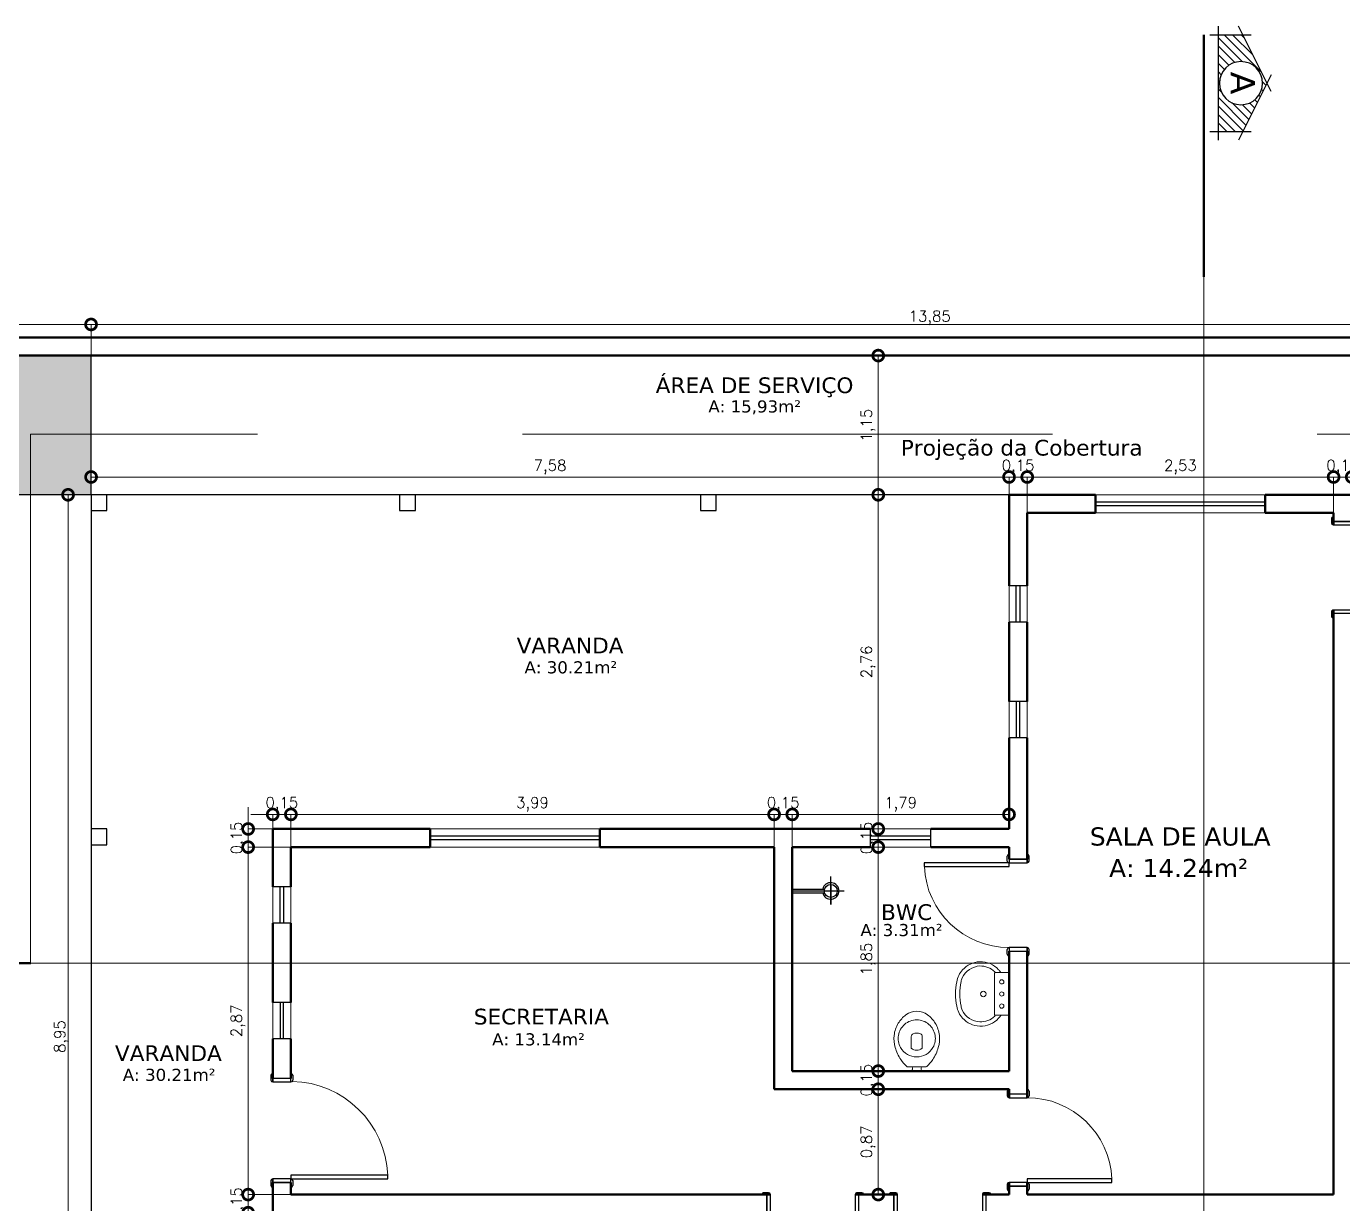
# Model space of a CAD drawing. Header units: millimetres. Extents: x 43 to 162, y -12 to 70.
# Drawn here: x 83.22 to 94.09, y 44.72 to 54.45 of the extents above; entities that cross this region are included whole.
import ezdxf

# ---------------------------------------------------------------- set-up
doc = ezdxf.new("R2010")
doc.units = ezdxf.units.MM
doc.header["$LTSCALE"] = 35
doc.header["$MEASUREMENT"] = 0
doc.header["$PDMODE"] = 35
doc.linetypes.add('C5', pattern=[60, 50, -5, 0, -5])
doc.linetypes.add('HIDDEN2', pattern=[0.1875, 0.125, -0.0625])
for name, color, linetype, lineweight in [('ALVENARIA', 7, 'Continuous', 50), ('cotas', 1, 'Continuous', 9), ('ESQ. FINA', 11, 'Continuous', 15), ('ESQ. GROSSA', 152, 'Continuous', 30), ('LAYOUT', 8, 'Continuous', 15), ('LINHA DE CORTE 01', 3, 'Continuous', 50), ('LINHA DE CORTE 02', 3, 'C5', 13), ('PROJEÇÃO', 165, 'HIDDEN2', 18)]:
    doc.layers.add(name, color=color, linetype=linetype, lineweight=lineweight)
for name, color, linetype in [('DESNÍVEL', 251, 'Continuous'), ('detalhes', 41, 'Continuous'), ('HACHURA 01', 8, 'Continuous'), ('IND. CORTE', 2, 'Continuous'), ('TEXTO', 172, 'Continuous')]:
    doc.layers.add(name, color=color, linetype=linetype)
doc.styles.add('COTAS', font='romans.shx')
doc.styles.add('TEXTO ARQ', font='verdana.ttf')
doc.dimstyles.new('1 50', dxfattribs={"dimtxt": 0.09, "dimasz": 0.18, "dimexe": 0.0005, "dimexo": 0.001, "dimgap": 0.0006, "dimtad": 1, "dimzin": 0, "dimtxsty": 'COTAS', "dimblk": 'DOTSMALL', "dimcen": 0.003, "dimdle": 0.0003, "dimclrd": 256, "dimclre": 256, "dimclrt": 256, "dimazin": 0, "dimtfac": 1, "dimtix": 1, "dimtmove": 0, "dimatfit": 3, "dimldrblk": 'DOTSMALL', "dimfxl": 1, "dimtolj": 1, "dimtzin": 0, "dimlwd": -1, "dimlwe": -1, "dimarcsym": 0})

# ---------------------------------------------------------------- blocks, each defined once
blk = doc.blocks.new('_DotSmall')
at = {"color": 0, "const_width": 0.5}
blk.add_lwpolyline([(-0.0625, 0, 1), (0.0625, 0, 1)], format="xyb", close=True, dxfattribs=at)
blk = doc.blocks.new('*D92')
at = {"layer": 'cotas'}
for p, q in [((85.255, 47.936), (85.075, 47.936)), ((85.255, 47.817), (85.255, 47.937)), ((85.405, 47.936), (85.255, 47.936)), ((85.405, 47.936), (85.585, 47.936))]:
    blk.add_line(p, q, dxfattribs=at)
at = {"layer": 'Defpoints', "color": 0}
for p in [(85.255, 47.936), (85.255, 47.816), (85.405, 47.666)]:
    blk.add_point(p, dxfattribs=at)
at = {"layer": 'cotas', "xscale": 0.18, "yscale": 0.18, "zscale": 0.18}
blk.add_blockref('_DotSmall', (85.255, 47.936), dxfattribs=at)
at = {"layer": 'cotas', "xscale": 0.18, "yscale": 0.18, "zscale": 0.18, "rotation": 180}
blk.add_blockref('_DotSmall', (85.405, 47.936), dxfattribs=at)
at = {"layer": 'cotas', "insert": (85.33, 48.02), "char_height": 0.09, "attachment_point": 5, "style": 'COTAS'}
blk.add_mtext('\\A1;0,15', dxfattribs=at)
blk = doc.blocks.new('*D91')
at = {"layer": 'cotas'}
for p, q in [((85.405, 47.667), (85.405, 47.937)), ((89.395, 47.936), (85.405, 47.936))]:
    blk.add_line(p, q, dxfattribs=at)
at = {"layer": 'Defpoints', "color": 0}
for p in [(85.405, 47.936), (85.405, 47.666), (89.395, 47.666)]:
    blk.add_point(p, dxfattribs=at)
at = {"layer": 'cotas', "xscale": 0.18, "yscale": 0.18, "zscale": 0.18, "rotation": 180}
blk.add_blockref('_DotSmall', (85.405, 47.936), dxfattribs=at)
at = {"layer": 'cotas', "xscale": 0.18, "yscale": 0.18, "zscale": 0.18}
blk.add_blockref('_DotSmall', (89.395, 47.936), dxfattribs=at)
at = {"layer": 'cotas', "insert": (87.4, 48.02), "char_height": 0.09, "attachment_point": 5, "style": 'COTAS'}
blk.add_mtext('\\A1;3,99', dxfattribs=at)
blk = doc.blocks.new('*D90')
at = {"layer": 'cotas'}
for p, q in [((89.395, 47.936), (89.215, 47.936)), ((89.395, 47.667), (89.395, 47.937)), ((89.545, 47.936), (89.395, 47.936)), ((89.545, 47.936), (89.725, 47.936))]:
    blk.add_line(p, q, dxfattribs=at)
at = {"layer": 'Defpoints', "color": 0}
for p in [(89.395, 47.936), (89.395, 47.666), (89.545, 47.666)]:
    blk.add_point(p, dxfattribs=at)
at = {"layer": 'cotas', "xscale": 0.18, "yscale": 0.18, "zscale": 0.18}
blk.add_blockref('_DotSmall', (89.395, 47.936), dxfattribs=at)
at = {"layer": 'cotas', "xscale": 0.18, "yscale": 0.18, "zscale": 0.18, "rotation": 180}
blk.add_blockref('_DotSmall', (89.545, 47.936), dxfattribs=at)
at = {"layer": 'cotas', "insert": (89.47, 48.02), "char_height": 0.09, "attachment_point": 5, "style": 'COTAS'}
blk.add_mtext('\\A1;0,15', dxfattribs=at)
blk = doc.blocks.new('*D89')
at = {"layer": 'cotas'}
for p, q in [((89.545, 47.667), (89.545, 47.937)), ((91.335, 47.936), (89.545, 47.936)), ((91.335, 47.817), (91.335, 47.937))]:
    blk.add_line(p, q, dxfattribs=at)
at = {"layer": 'Defpoints', "color": 0}
for p in [(89.545, 47.936), (91.335, 47.816), (89.545, 47.666)]:
    blk.add_point(p, dxfattribs=at)
at = {"layer": 'cotas', "xscale": 0.18, "yscale": 0.18, "zscale": 0.18, "rotation": 180}
blk.add_blockref('_DotSmall', (89.545, 47.936), dxfattribs=at)
at = {"layer": 'cotas', "xscale": 0.18, "yscale": 0.18, "zscale": 0.18}
blk.add_blockref('_DotSmall', (91.335, 47.936), dxfattribs=at)
at = {"layer": 'cotas', "insert": (90.44, 48.02), "char_height": 0.09, "attachment_point": 5, "style": 'COTAS'}
blk.add_mtext('\\A1;1,79', dxfattribs=at)
blk = doc.blocks.new('*D88')
at = {"layer": 'cotas'}
for p in [(83.755, 50.577), (91.335, 50.723)]:
    blk.add_line(p, (83.755, 50.723), dxfattribs=at)
at = {"layer": 'Defpoints', "color": 0}
for p in [(83.755, 50.723), (83.755, 50.576), (91.335, 50.426)]:
    blk.add_point(p, dxfattribs=at)
at = {"layer": 'cotas', "xscale": 0.18, "yscale": 0.18, "zscale": 0.18, "rotation": 180}
blk.add_blockref('_DotSmall', (83.755, 50.723), dxfattribs=at)
at = {"layer": 'cotas', "xscale": 0.18, "yscale": 0.18, "zscale": 0.18}
blk.add_blockref('_DotSmall', (91.335, 50.723), dxfattribs=at)
at = {"layer": 'cotas', "insert": (87.545, 50.806), "char_height": 0.09, "attachment_point": 5, "style": 'COTAS'}
blk.add_mtext('\\A1;7,58', dxfattribs=at)
blk = doc.blocks.new('*D87')
at = {"layer": 'cotas'}
for p, q in [((91.335, 50.723), (91.155, 50.723)), ((91.335, 50.427), (91.335, 50.723)), ((91.485, 50.723), (91.335, 50.723)), ((91.485, 50.723), (91.665, 50.723))]:
    blk.add_line(p, q, dxfattribs=at)
at = {"layer": 'Defpoints', "color": 0}
for p in [(91.335, 50.723), (91.335, 50.426), (91.485, 50.426)]:
    blk.add_point(p, dxfattribs=at)
at = {"layer": 'cotas', "xscale": 0.18, "yscale": 0.18, "zscale": 0.18}
blk.add_blockref('_DotSmall', (91.335, 50.723), dxfattribs=at)
at = {"layer": 'cotas', "xscale": 0.18, "yscale": 0.18, "zscale": 0.18, "rotation": 180}
blk.add_blockref('_DotSmall', (91.485, 50.723), dxfattribs=at)
at = {"layer": 'cotas', "insert": (91.41, 50.806), "char_height": 0.09, "attachment_point": 5, "style": 'COTAS'}
blk.add_mtext('\\A1;0,15', dxfattribs=at)
blk = doc.blocks.new('*D86')
at = {"layer": 'cotas'}
for p in [(91.485, 50.427), (94.015, 50.723)]:
    blk.add_line(p, (91.485, 50.723), dxfattribs=at)
at = {"layer": 'Defpoints', "color": 0}
for p in [(91.485, 50.723), (91.485, 50.426), (94.015, 50.426)]:
    blk.add_point(p, dxfattribs=at)
at = {"layer": 'cotas', "xscale": 0.18, "yscale": 0.18, "zscale": 0.18, "rotation": 180}
blk.add_blockref('_DotSmall', (91.485, 50.723), dxfattribs=at)
at = {"layer": 'cotas', "xscale": 0.18, "yscale": 0.18, "zscale": 0.18}
blk.add_blockref('_DotSmall', (94.015, 50.723), dxfattribs=at)
at = {"layer": 'cotas', "insert": (92.75, 50.806), "char_height": 0.09, "attachment_point": 5, "style": 'COTAS'}
blk.add_mtext('\\A1;2,53', dxfattribs=at)
blk = doc.blocks.new('*D85')
at = {"layer": 'cotas'}
for p, q in [((94.015, 50.723), (93.835, 50.723)), ((94.015, 50.427), (94.015, 50.723)), ((94.165, 50.723), (94.015, 50.723)), ((94.165, 50.723), (94.345, 50.723))]:
    blk.add_line(p, q, dxfattribs=at)
at = {"layer": 'Defpoints', "color": 0}
for p in [(94.015, 50.723), (94.015, 50.426), (94.165, 50.426)]:
    blk.add_point(p, dxfattribs=at)
at = {"layer": 'cotas', "xscale": 0.18, "yscale": 0.18, "zscale": 0.18}
blk.add_blockref('_DotSmall', (94.015, 50.723), dxfattribs=at)
at = {"layer": 'cotas', "xscale": 0.18, "yscale": 0.18, "zscale": 0.18, "rotation": 180}
blk.add_blockref('_DotSmall', (94.165, 50.723), dxfattribs=at)
at = {"layer": 'cotas', "insert": (94.09, 50.806), "char_height": 0.09, "attachment_point": 5, "style": 'COTAS'}
blk.add_mtext('\\A1;0,15', dxfattribs=at)
blk = doc.blocks.new('*D66')
at = {"layer": 'cotas'}
for p, q in [((85.052, 44.796), (85.052, 44.976)), ((85.052, 44.796), (85.052, 44.646)), ((85.404, 44.646), (85.052, 44.646)), ((85.052, 44.646), (85.052, 44.466))]:
    blk.add_line(p, q, dxfattribs=at)
at = {"layer": 'Defpoints', "color": 0}
for p in [(85.405, 44.796), (85.052, 44.646), (85.405, 44.646)]:
    blk.add_point(p, dxfattribs=at)
at = {"layer": 'cotas', "xscale": 0.18, "yscale": 0.18, "zscale": 0.18}
for p, rotation in [((85.052, 44.796), 270), ((85.052, 44.646), 90)]:
    blk.add_blockref('_DotSmall', p, dxfattribs=dict(at, rotation=rotation))
at = {"layer": 'cotas', "insert": (84.969, 44.721), "char_height": 0.09, "attachment_point": 5, "rotation": 90, "style": 'COTAS'}
blk.add_mtext('\\A1;0,15', dxfattribs=at)
blk = doc.blocks.new('*D65')
at = {"layer": 'cotas'}
for p, q in [((85.052, 47.666), (85.052, 44.795)), ((85.404, 44.796), (85.052, 44.796))]:
    blk.add_line(p, q, dxfattribs=at)
at = {"layer": 'Defpoints', "color": 0}
for p in [(85.405, 47.666), (85.052, 44.796), (85.405, 44.796)]:
    blk.add_point(p, dxfattribs=at)
at = {"layer": 'cotas', "xscale": 0.18, "yscale": 0.18, "zscale": 0.18}
for p, rotation in [((85.052, 47.666), 90), ((85.052, 44.796), 270)]:
    blk.add_blockref('_DotSmall', p, dxfattribs=dict(at, rotation=rotation))
at = {"layer": 'cotas', "insert": (84.969, 46.231), "char_height": 0.09, "attachment_point": 5, "rotation": 90, "style": 'COTAS'}
blk.add_mtext('\\A1;2,87', dxfattribs=at)
blk = doc.blocks.new('*D64')
at = {"layer": 'cotas'}
for p, q in [((85.052, 47.816), (85.052, 47.996)), ((85.254, 47.816), (85.052, 47.816)), ((85.052, 47.816), (85.052, 47.666)), ((85.404, 47.666), (85.052, 47.666)), ((85.052, 47.666), (85.052, 47.486))]:
    blk.add_line(p, q, dxfattribs=at)
at = {"layer": 'Defpoints', "color": 0}
for p in [(85.255, 47.816), (85.052, 47.666), (85.405, 47.666)]:
    blk.add_point(p, dxfattribs=at)
at = {"layer": 'cotas', "xscale": 0.18, "yscale": 0.18, "zscale": 0.18}
for p, rotation in [((85.052, 47.816), 270), ((85.052, 47.666), 90)]:
    blk.add_blockref('_DotSmall', p, dxfattribs=dict(at, rotation=rotation))
at = {"layer": 'cotas', "insert": (84.969, 47.741), "char_height": 0.09, "attachment_point": 5, "rotation": 90, "style": 'COTAS'}
blk.add_mtext('\\A1;0,15', dxfattribs=at)
blk = doc.blocks.new('*D63')
at = {"layer": 'cotas'}
for p, q in [((90.265, 51.726), (90.254, 51.726)), ((90.255, 50.575), (90.255, 51.726)), ((90.265, 50.576), (90.254, 50.576))]:
    blk.add_line(p, q, dxfattribs=at)
at = {"layer": 'Defpoints', "color": 0}
for p in [(90.255, 51.726), (90.266, 51.726), (90.266, 50.576)]:
    blk.add_point(p, dxfattribs=at)
at = {"layer": 'cotas', "xscale": 0.18, "yscale": 0.18, "zscale": 0.18}
for p, rotation in [((90.255, 51.726), 90), ((90.255, 50.576), 270)]:
    blk.add_blockref('_DotSmall', p, dxfattribs=dict(at, rotation=rotation))
at = {"layer": 'cotas', "insert": (90.171, 51.151), "char_height": 0.09, "attachment_point": 5, "rotation": 90, "style": 'COTAS'}
blk.add_mtext('\\A1;1,15', dxfattribs=at)
blk = doc.blocks.new('*D62')
at = {"layer": 'cotas'}
for p, q in [((90.255, 45.666), (90.255, 44.795)), ((90.241, 44.796), (90.255, 44.796))]:
    blk.add_line(p, q, dxfattribs=at)
at = {"layer": 'Defpoints', "color": 0}
for p in [(90.19, 45.666), (90.24, 44.796), (90.255, 44.796)]:
    blk.add_point(p, dxfattribs=at)
at = {"layer": 'cotas', "xscale": 0.18, "yscale": 0.18, "zscale": 0.18}
for p, rotation in [((90.255, 45.666), 90), ((90.255, 44.796), 270)]:
    blk.add_blockref('_DotSmall', p, dxfattribs=dict(at, rotation=rotation))
at = {"layer": 'cotas', "insert": (90.171, 45.231), "char_height": 0.09, "attachment_point": 5, "rotation": 90, "style": 'COTAS'}
blk.add_mtext('\\A1;0,87', dxfattribs=at)
blk = doc.blocks.new('*D61')
at = {"layer": 'cotas'}
for p, q in [((90.255, 45.816), (90.255, 45.996)), ((90.255, 45.816), (90.255, 45.666)), ((90.191, 45.666), (90.255, 45.666)), ((90.255, 45.666), (90.255, 45.486))]:
    blk.add_line(p, q, dxfattribs=at)
at = {"layer": 'Defpoints', "color": 0}
for p in [(90.19, 45.816), (90.19, 45.666), (90.255, 45.666)]:
    blk.add_point(p, dxfattribs=at)
at = {"layer": 'cotas', "xscale": 0.18, "yscale": 0.18, "zscale": 0.18}
for p, rotation in [((90.255, 45.816), 270), ((90.255, 45.666), 90)]:
    blk.add_blockref('_DotSmall', p, dxfattribs=dict(at, rotation=rotation))
at = {"layer": 'cotas', "insert": (90.171, 45.741), "char_height": 0.09, "attachment_point": 5, "rotation": 90, "style": 'COTAS'}
blk.add_mtext('\\A1;0,15', dxfattribs=at)
blk = doc.blocks.new('*D60')
at = {"layer": 'cotas'}
for p, q in [((90.255, 47.666), (90.255, 45.815)), ((90.191, 45.816), (90.255, 45.816))]:
    blk.add_line(p, q, dxfattribs=at)
at = {"layer": 'Defpoints', "color": 0}
for p in [(90.19, 47.666), (90.19, 45.816), (90.255, 45.816)]:
    blk.add_point(p, dxfattribs=at)
at = {"layer": 'cotas', "xscale": 0.18, "yscale": 0.18, "zscale": 0.18}
for p, rotation in [((90.255, 47.666), 90), ((90.255, 45.816), 270)]:
    blk.add_blockref('_DotSmall', p, dxfattribs=dict(at, rotation=rotation))
at = {"layer": 'cotas', "insert": (90.171, 46.741), "char_height": 0.09, "attachment_point": 5, "rotation": 90, "style": 'COTAS'}
blk.add_mtext('\\A1;1,85', dxfattribs=at)
blk = doc.blocks.new('*D59')
at = {"layer": 'cotas'}
for p, q in [((90.255, 47.816), (90.255, 47.996)), ((90.255, 47.816), (90.255, 47.666)), ((90.191, 47.666), (90.255, 47.666)), ((90.255, 47.666), (90.255, 47.486))]:
    blk.add_line(p, q, dxfattribs=at)
at = {"layer": 'Defpoints', "color": 0}
for p in [(90.155, 47.816), (90.19, 47.666), (90.255, 47.666)]:
    blk.add_point(p, dxfattribs=at)
at = {"layer": 'cotas', "xscale": 0.18, "yscale": 0.18, "zscale": 0.18}
for p, rotation in [((90.255, 47.816), 270), ((90.255, 47.666), 90)]:
    blk.add_blockref('_DotSmall', p, dxfattribs=dict(at, rotation=rotation))
at = {"layer": 'cotas', "insert": (90.171, 47.741), "char_height": 0.09, "attachment_point": 5, "rotation": 90, "style": 'COTAS'}
blk.add_mtext('\\A1;0,15', dxfattribs=at)
blk = doc.blocks.new('*D58')
at = {"layer": 'cotas'}
for p, q in [((90.156, 50.576), (90.255, 50.576)), ((90.255, 50.576), (90.255, 47.815)), ((90.156, 47.816), (90.255, 47.816))]:
    blk.add_line(p, q, dxfattribs=at)
at = {"layer": 'Defpoints', "color": 0}
for p in [(90.155, 50.576), (90.155, 47.816), (90.255, 47.816)]:
    blk.add_point(p, dxfattribs=at)
at = {"layer": 'cotas', "xscale": 0.18, "yscale": 0.18, "zscale": 0.18}
for p, rotation in [((90.255, 50.576), 90), ((90.255, 47.816), 270)]:
    blk.add_blockref('_DotSmall', p, dxfattribs=dict(at, rotation=rotation))
at = {"layer": 'cotas', "insert": (90.171, 49.196), "char_height": 0.09, "attachment_point": 5, "rotation": 90, "style": 'COTAS'}
blk.add_mtext('\\A1;2,76', dxfattribs=at)
blk = doc.blocks.new('INDICAÇÃO DE CORTE')
at = {"layer": 'IND. CORTE', "lineweight": 13}
h = blk.add_hatch(dxfattribs=at)
h.set_pattern_fill('ANSI31', color=1, scale=0.4, style=0)
h.set_pattern_definition([(45, (-1.930136, -23.513026), (-0.03535534, 0.03535534), [])])
h.paths.add_polyline_path([(-0.12, 0), (-0.32, 0), (-0.52, -0.4), (-0.32, -0.8), (-0.12, -0.8)])
h.paths.add_polyline_path([(-0.484, -0.4, -1), (-0.128, -0.4, -1)], flags=16)
at = {"layer": 'IND. CORTE', "ltscale": 0.5}
for points in [[(-0.555, -0.47), (-0.285, 0.07)], [(-0.05, 0), (-0.39, 0)], [(-0.12, -0.87), (-0.12, 0.07)], [(-0.555, -0.33), (-0.285, -0.87)], [(-0.05, -0.8), (-0.39, -0.8)]]:
    blk.add_lwpolyline(points, dxfattribs=at)
at = {"layer": 'IND. CORTE'}
blk.add_circle((-0.306, -0.4), 0.178, dxfattribs=at)
at = {"layer": 'LINHA DE CORTE 01'}
blk.add_line((0, 0), (0, -2), dxfattribs=at)
blk = doc.blocks.new('PORTA 80')
at = {"layer": 'ESQ. FINA'}
blk.add_arc((0.143, 0.027), 0.808, 2.3517, 88.7474, dxfattribs=at)
at = {"layer": 'ESQ. GROSSA'}
for p, q in [((-0.015, 0.885, 0), (-0.015, 0.845, 0)), ((0, 0.9, 0), (0, 0.9, 0)), ((0, 0.83, 0), (0, 0.9, 0)), ((0, 0.9, 0), (0, 0.9, 0)), ((0.15, 0.9), (0.15, 0.9)), ((0.15, 0.83), (0.15, 0.9)), ((0.15, 0.9), (0.15, 0.9)), ((0.165, 0.885), (0.165, 0.845)), ((0, 0.86), (0, 0.83)), ((0.15, 0.86), (0, 0.86)), ((0, 0.83, 0), (0, 0.83, 0)), ((0, 0.83), (0.15, 0.83)), ((0.15, 0.83), (0.15, 0.86)), ((0.15, 0.83), (0.15, 0.83)), ((-0.015, 0.015, 0), (-0.015, -0.025, 0)), ((0, 0.03, 0), (0, 0.03, 0)), ((0, -0.04, 0), (0, 0.03, 0)), ((0, 0.03), (0, 0)), ((0.15, 0.03), (0, 0.03)), ((0, 0), (0.15, 0)), ((0.15, 0.06), (0.15, 0.03)), ((0.95, 0.06), (0.15, 0.06)), ((0.15, 0), (0.15, 0.03)), ((0.15, 0.03), (0.15, 0.03)), ((0.15, -0.04), (0.15, 0.03)), ((0.15, 0.03), (0.95, 0.03)), ((0.165, 0.015), (0.165, -0.025)), ((0.95, 0.03), (0.95, 0.06)), ((0, -0.04, 0), (0, -0.04, 0)), ((0.15, -0.04), (0.15, -0.04))]:
    blk.add_line(p, q, dxfattribs=at)
for points in [[(0.15, 0.86), (0, 0.86)], [(0.15, 0), (0, 0)]]:
    blk.add_lwpolyline(points, dxfattribs=at)
for centre, start, end in [((0, 0.885, 0), 90, 180), ((0.15, 0.885), 0, 90), ((0, 0.845, 0), 180, 270), ((0.15, 0.845), 270, 0), ((0, 0.015, 0), 90, 180), ((0.15, 0.015), 0, 90), ((0, -0.025, 0), 180, 270), ((0.15, -0.025), 270, 0)]:
    blk.add_arc(centre, 0.015, start, end, dxfattribs=at)
blk = doc.blocks.new('PORTA 70')
at = {"layer": 'ESQ. FINA'}
blk.add_arc((-0.03, 0.15), 0.7, 92.4563, 180, dxfattribs=at)
at = {"layer": 'ESQ. GROSSA'}
for p, q in [((-0.03, 0.85), (-0.06, 0.85)), ((-0.06, 0.85), (-0.06, 0.15)), ((-0.03, 0.15), (-0.03, 0.85)), ((-0.8, 0.15), (-0.8, 0.15)), ((-0.8, 0.15), (-0.8, 0.15)), ((-0.73, 0.15), (-0.8, 0.15)), ((-0.785, 0.165), (-0.745, 0.165)), ((-0.73, 0.15), (-0.76, 0.15)), ((-0.76, 0.15), (-0.76, 0)), ((-0.73, 0.15), (-0.73, 0.15)), ((-0.73, 0), (-0.73, 0.15)), ((-0.06, 0.15), (-0.03, 0.15)), ((0.04, 0.15), (-0.03, 0.15)), ((0, 0.15), (-0.03, 0.15)), ((-0.03, 0.15), (-0.03, 0.15)), ((-0.03, 0.15), (-0.03, 0)), ((-0.015, 0.165), (0.025, 0.165)), ((0, 0), (0, 0.15)), ((0.04, 0.15), (0.04, 0.15)), ((-0.8, 0, 0), (-0.8, 0, 0)), ((-0.8, 0, 0), (-0.8, 0, 0)), ((-0.73, 0, 0), (-0.8, 0, 0)), ((-0.76, 0), (-0.73, 0)), ((-0.73, 0, 0), (-0.73, 0, 0)), ((0.04, 0, 0), (-0.03, 0, 0)), ((-0.03, 0, 0), (-0.03, 0, 0)), ((-0.03, 0), (0, 0)), ((0.04, 0, 0), (0.04, 0, 0)), ((-0.785, -0.015, 0), (-0.745, -0.015, 0)), ((-0.015, -0.015, 0), (0.025, -0.015, 0))]:
    blk.add_line(p, q, dxfattribs=at)
for points in [[(-0.76, 0.15), (-0.76, 0)], [(0, 0.15), (0, 0)]]:
    blk.add_lwpolyline(points, dxfattribs=at)
for centre, start, end in [((-0.785, 0.15), 90, 180), ((-0.745, 0.15), 0, 90), ((-0.015, 0.15), 90, 180), ((0.025, 0.15), 0, 90), ((-0.785, 0, 0), 180, 270), ((-0.745, 0, 0), 270, 0), ((-0.015, 0, 0), 180, 270), ((0.025, 0, 0), 270, 0)]:
    blk.add_arc(centre, 0.015, start, end, dxfattribs=at)
blk = doc.blocks.new('LAVATÓRIO')
at = {"layer": 'LAYOUT', "color": 0, "linetype": 'ByBlock'}
blk.add_lwpolyline([(0, -0.442, 0.04132), (0.1, -0.432, 0.145409), (0.2, -0.383, 0.199774), (0.266, -0.242, 0.221727), (0.2, -0.086, 0.030322), (0.181, -0.071, -0.26912), (0.176, -0.062), (0.176, -0.006, 0.421633), (0.17, 0), (0, 0), (-0.17, 0, 0.421633), (-0.176, -0.006), (-0.176, -0.062, -0.26912), (-0.181, -0.071, 0.030322), (-0.2, -0.086, 0.221727), (-0.266, -0.242, 0.199774), (-0.2, -0.383, 0.145409), (-0.1, -0.432, 0.04132)], format="xyb", close=True, dxfattribs=at)
at = {"layer": 'LAYOUT'}
for points in [[(-0.176, -0.062), (-0.176, -0.114, 0.201129), (-0.174, -0.118)], [(0.176, -0.062), (0.176, -0.114, -0.201129), (0.174, -0.118)], [(-0.001, -0.407, 0.044854), (0.102, -0.396, 0.050905), (0.133, -0.386, 0.282775), (0.231, -0.241, 0.207155), (0.183, -0.118, 0.051416), (0.182, -0.117, 0.326244), (0.174, -0.118, -0.201129), (0.17, -0.121), (0, -0.121), (-0.17, -0.121, -0.201129), (-0.174, -0.118, 0.326244), (-0.182, -0.117, 0.051416), (-0.183, -0.118, 0.207155), (-0.231, -0.241, 0.282775), (-0.133, -0.386, 0.050905), (-0.102, -0.396, 0.044854), (0.001, -0.407)]]:
    blk.add_lwpolyline(points, format="xyb", dxfattribs=at)
for centre, radius in [((-0.1, -0.06), 0.0175), ((0, -0.06), 0.0175), ((0.1, -0.06), 0.0175), ((0, -0.212), 0.0225)]:
    blk.add_circle(centre, radius, dxfattribs=at)
blk = doc.blocks.new('BACIA SANITÁRIA')
at = {"layer": 'LAYOUT'}
blk.add_line((0.044, -0.035), (-0.044, -0.035), dxfattribs=at)
at = {"layer": 'LAYOUT', "color": 0, "linetype": 'ByBlock'}
blk.add_lwpolyline([(-0.044, -0.035), (-0.069, -0.035), (-0.074, -0.035, 0.207706), (-0.082, -0.038, 0.059368), (-0.132, -0.095, 0.082654), (-0.178, -0.195, 0.104255), (-0.187, -0.295, 0.107708), (-0.153, -0.395, 0.088187), (-0.09, -0.465, 0.163426), (0, -0.495, 0.163426), (0.09, -0.465, 0.088187), (0.153, -0.395, 0.107708), (0.187, -0.295, 0.104255), (0.178, -0.195, 0.082654), (0.132, -0.095, 0.059368), (0.082, -0.038, 0.207706), (0.074, -0.035), (0.069, -0.035), (0.044, -0.035, -0.380199), (0.036, -0.027), (0.036, -0.016, -0.087349), (0.037, -0.012, 0.172037), (0.037, -0.003, 0.102747), (0.036, -0.001, 0.167994), (0.032, 0), (0, 0), (-0.032, 0, 0.167994), (-0.036, -0.001, 0.102747), (-0.037, -0.003, 0.172037), (-0.037, -0.012, -0.087349), (-0.036, -0.016), (-0.036, -0.027, -0.380199)], format="xyb", close=True, dxfattribs=at)
at = {"layer": 'LAYOUT'}
for points in [[(0, -0.117, -0.268395), (0.134, -0.195, -0.179674), (0.151, -0.295, -0.170707), (0.1, -0.386, -0.179561), (0, -0.423, -0.179561), (-0.1, -0.386, -0.170707), (-0.151, -0.295, -0.179674), (-0.134, -0.195, -0.268395)], [(-0.03, -0.308, 0.183333), (0.03, -0.308, 0.302776), (0.045, -0.285), (0.045, -0.189, 0.370787), (-0.045, -0.189), (-0.045, -0.285, 0.302776)]]:
    blk.add_lwpolyline(points, format="xyb", close=True, dxfattribs=at)
blk = doc.blocks.new('*D107')
at = {"layer": 'cotas'}
for p, q in [((83.754, 50.576), (83.564, 50.576)), ((83.565, 41.625), (83.565, 50.576)), ((83.754, 41.626), (83.564, 41.626))]:
    blk.add_line(p, q, dxfattribs=at)
at = {"layer": 'Defpoints', "color": 0}
for p in [(83.565, 50.576), (83.755, 50.576), (83.755, 41.626)]:
    blk.add_point(p, dxfattribs=at)
at = {"layer": 'cotas', "xscale": 0.18, "yscale": 0.18, "zscale": 0.18}
for p, rotation in [((83.565, 50.576), 90), ((83.565, 41.626), 270)]:
    blk.add_blockref('_DotSmall', p, dxfattribs=dict(at, rotation=rotation))
at = {"layer": 'cotas', "insert": (83.51, 46.101), "char_height": 0.09, "attachment_point": 5, "rotation": 90, "style": 'COTAS'}
blk.add_mtext('\\A1;8,95', dxfattribs=at)
blk = doc.blocks.new('*D209')
at = {"layer": 'cotas'}
for p, q in [((83.755, 51.727), (83.755, 51.984)), ((97.605, 51.983), (83.755, 51.983)), ((97.605, 51.727), (97.605, 51.984))]:
    blk.add_line(p, q, dxfattribs=at)
at = {"layer": 'Defpoints', "color": 0}
for p in [(83.755, 51.983), (83.755, 51.726), (97.605, 51.726)]:
    blk.add_point(p, dxfattribs=at)
at = {"layer": 'cotas', "xscale": 0.18, "yscale": 0.18, "zscale": 0.18, "rotation": 180}
blk.add_blockref('_DotSmall', (83.755, 51.983), dxfattribs=at)
at = {"layer": 'cotas', "xscale": 0.18, "yscale": 0.18, "zscale": 0.18}
blk.add_blockref('_DotSmall', (97.605, 51.983), dxfattribs=at)
at = {"layer": 'cotas', "insert": (90.68, 52.038), "char_height": 0.09, "attachment_point": 5, "style": 'COTAS'}
blk.add_mtext('\\A1;13,85', dxfattribs=at)
blk = doc.blocks.new('*D210')
at = {"layer": 'cotas'}
for p, q in [((76.155, 51.727), (76.155, 51.984)), ((83.755, 51.983), (76.155, 51.983)), ((83.755, 51.727), (83.755, 51.984))]:
    blk.add_line(p, q, dxfattribs=at)
at = {"layer": 'Defpoints', "color": 0}
for p in [(76.155, 51.983), (76.155, 51.726), (83.755, 51.726)]:
    blk.add_point(p, dxfattribs=at)
at = {"layer": 'cotas', "xscale": 0.18, "yscale": 0.18, "zscale": 0.18, "rotation": 180}
blk.add_blockref('_DotSmall', (76.155, 51.983), dxfattribs=at)
at = {"layer": 'cotas', "xscale": 0.18, "yscale": 0.18, "zscale": 0.18}
blk.add_blockref('_DotSmall', (83.755, 51.983), dxfattribs=at)
at = {"layer": 'cotas', "insert": (79.955, 52.038), "char_height": 0.09, "attachment_point": 5, "style": 'COTAS'}
blk.add_mtext('\\A1;7,60', dxfattribs=at)

msp = doc.modelspace()

# ---------------------------------------------------------------- hatches: boundary and pattern name
at = {"layer": 'HACHURA 01'}
h = msp.add_hatch(dxfattribs=at)
h.set_pattern_fill('AR-SAND,_O', color=86, scale=0.05)
h.set_pattern_definition([(37.5, (0, 0), (-0.00314967, 0.09634119), [0, -0.076, 0, -0.085, 0, -0.08125]), (7.5, (0, 0), (0.08848884, 0.1411073), [0, -0.041, 0, -0.0685, 0, -0.02625]), (327.5, (-0.0615, 0), (0.15570709, 0.00028295), [0, -0.025, 0, -0.09, 0, -0.1175]), (317.5, (-0.0615, 0), (0.15030633, 0.04388378), [0, -0.0125, 0, -0.059, 0, -0.0675])])
h.paths.add_polyline_path([(83.755, 51.726), (76.155, 51.726), (76.155, 50.976, 0.414214), (77.155, 49.976), (78.605, 49.976), (78.605, 50.576), (83.255, 50.576), (83.255, 51.076), (83.755, 51.076)])
h.paths.add_polyline_path([(83.755, 51.076), (83.255, 51.076), (83.255, 50.576), (83.755, 50.576)])
h.paths.add_polyline_path([(78.757, 50.698), (78.757, 51.004), (78.909, 51.004), (78.909, 50.698)], flags=24)
h.paths.add_polyline_path([(76.614, 50.573), (76.886, 50.873), (76.999, 50.771), (76.727, 50.471)], flags=24)
h.paths.add_polyline_path([(79.538, 51.03), (80.327, 51.03), (80.327, 51.221), (79.538, 51.221)], flags=24)
h.paths.add_polyline_path([(79.582, 51.21), (80.339, 51.21), (80.339, 51.408), (79.582, 51.408)], flags=24)

# ---------------------------------------------------------------- linework, layer by layer
for p, q in [((83.885, 50.576), (83.755, 50.576)), ((83.755, 50.576), (83.755, 50.446)), ((83.885, 50.446), (83.885, 50.576)), ((86.303, 50.576), (86.303, 50.446)), ((86.433, 50.576), (86.303, 50.576)), ((86.433, 50.446), (86.433, 50.576)), ((88.917, 50.576), (88.787, 50.576)), ((88.787, 50.576), (88.787, 50.446)), ((88.917, 50.446), (88.917, 50.576)), ((83.755, 50.446), (83.885, 50.446)), ((86.303, 50.446), (86.433, 50.446)), ((88.787, 50.446), (88.917, 50.446)), ((91.485, 49.823), (91.335, 49.823)), ((91.485, 49.523), (91.335, 49.523)), ((91.485, 48.868), (91.335, 48.868)), ((91.485, 48.568), (91.335, 48.568)), ((83.755, 47.816), (83.755, 47.686)), ((83.885, 47.816), (83.755, 47.816)), ((83.885, 47.686), (83.885, 47.816)), ((90.19, 47.666), (90.19, 47.816)), ((90.69, 47.666), (90.69, 47.816)), ((83.755, 47.686), (83.885, 47.686)), ((85.405, 47.338), (85.255, 47.338)), ((85.405, 47.038), (85.255, 47.038)), ((85.405, 46.383), (85.255, 46.383)), ((85.405, 46.083), (85.255, 46.083))]:
    msp.add_line(p, q)
at = {"layer": 'ALVENARIA'}
for p, q in [((76.005, 51.876), (105.205, 51.876)), ((76.155, 51.726), (97.605, 51.726)), ((91.335, 50.576), (91.335, 49.823)), ((91.335, 50.576), (92.05, 50.576)), ((92.05, 50.576), (92.05, 50.426)), ((93.45, 50.576), (93.45, 50.426)), ((93.45, 50.576), (95.185, 50.576)), ((91.485, 50.426), (92.05, 50.426)), ((91.485, 50.426), (91.485, 49.823)), ((93.45, 50.426), (94.015, 50.426)), ((94.015, 50.426), (94.015, 50.326)), ((94.015, 49.626), (94.015, 44.796)), ((91.335, 49.523), (91.335, 48.868)), ((91.485, 49.523), (91.485, 48.868)), ((91.335, 48.568), (91.335, 47.816)), ((91.485, 48.568), (91.485, 47.566)), ((85.255, 47.816), (85.255, 47.338)), ((85.255, 47.816), (86.555, 47.816)), ((86.555, 47.816), (86.555, 47.666)), ((87.955, 47.816), (87.955, 47.666)), ((87.955, 47.816), (90.19, 47.816)), ((90.69, 47.816), (91.335, 47.816)), ((85.405, 47.666), (85.405, 47.338)), ((85.405, 47.666), (86.555, 47.666)), ((87.955, 47.666), (89.395, 47.666)), ((89.395, 47.666), (89.395, 45.666)), ((89.545, 47.666), (89.545, 45.816)), ((89.545, 47.666), (90.19, 47.666)), ((90.69, 47.666), (91.335, 47.666)), ((91.335, 47.666), (91.335, 47.566)), ((85.255, 47.038), (85.255, 46.383)), ((85.405, 47.038), (85.405, 46.383)), ((91.335, 46.806), (91.335, 45.816)), ((91.485, 46.806), (91.485, 45.596)), ((85.255, 46.083), (85.255, 45.756)), ((85.405, 46.083), (85.405, 45.756)), ((89.545, 45.816), (91.335, 45.816)), ((89.395, 45.666), (91.335, 45.666)), ((91.335, 45.666), (91.335, 45.596)), ((85.255, 44.896), (85.255, 41.626)), ((85.405, 44.896), (85.405, 44.796)), ((91.335, 44.896), (91.335, 44.796)), ((91.485, 44.896), (91.485, 44.796)), ((85.405, 44.796), (89.365, 44.796)), ((90.065, 44.796), (90.415, 44.796)), ((91.115, 44.796), (91.335, 44.796)), ((91.485, 44.796), (94.015, 44.796))]:
    msp.add_line(p, q, dxfattribs=at)
at = {"layer": 'DESNÍVEL'}
for p, q in [((83.755, 50.576), (83.755, 51.726)), ((83.755, 50.576), (78.605, 50.576)), ((91.335, 50.576), (83.755, 50.576)), ((83.755, 50.576), (83.755, 41.626))]:
    msp.add_line(p, q, dxfattribs=at)
at = {"layer": 'detalhes'}
for p, q in [((89.863, 47.193), (89.863, 47.423)), ((89.541, 47.319), (89.812, 47.319)), ((89.541, 47.304), (89.974, 47.304)), ((89.541, 47.289), (89.812, 47.289)), ((89.863, 47.357), (89.863, 47.193))]:
    msp.add_line(p, q, dxfattribs=at)
msp.add_circle((89.863, 47.304), 0.0533, dxfattribs=at)
msp.add_arc((89.863, 47.304), 0.0683, 192.6812, 167.3188, dxfattribs=at)
at = {"layer": 'ESQ. FINA'}
for p, q in [((93.45, 50.576), (92.05, 50.576)), ((93.45, 50.426), (92.05, 50.426)), ((91.335, 49.523), (91.335, 49.823)), ((91.485, 49.823), (91.485, 49.523)), ((91.335, 48.868), (91.335, 48.568)), ((91.485, 48.568), (91.485, 48.868)), ((87.955, 47.816), (86.555, 47.816)), ((90.69, 47.816), (90.19, 47.816)), ((87.955, 47.666), (86.555, 47.666)), ((90.69, 47.666), (90.19, 47.666)), ((85.255, 47.038), (85.255, 47.338)), ((85.405, 47.338), (85.405, 47.038)), ((85.255, 46.383), (85.255, 46.083)), ((85.405, 46.083), (85.405, 46.383))]:
    msp.add_line(p, q, dxfattribs=at)
at = {"layer": 'ESQ. GROSSA'}
for p, q in [((93.45, 50.516), (92.05, 50.516)), ((93.45, 50.486), (92.05, 50.486)), ((91.395, 49.523), (91.395, 49.823)), ((91.425, 49.823), (91.425, 49.523)), ((91.395, 48.868), (91.395, 48.568)), ((91.425, 48.568), (91.425, 48.868)), ((87.955, 47.756), (86.555, 47.756)), ((87.955, 47.726), (86.555, 47.726)), ((90.69, 47.756), (90.19, 47.756)), ((90.69, 47.726), (90.19, 47.726)), ((85.315, 47.038), (85.315, 47.338)), ((85.345, 47.338), (85.345, 47.038)), ((85.315, 46.383), (85.315, 46.083)), ((85.345, 46.083), (85.345, 46.383))]:
    msp.add_line(p, q, dxfattribs=at)
at = {"layer": 'LINHA DE CORTE 02', "ltscale": 0.025}
for p, q in [((92.944, 52.376), (92.944, 39.476)), ((105.707, 46.706), (83.257, 46.706))]:
    msp.add_line(p, q, dxfattribs=at)
at = {"layer": 'PROJEÇÃO'}
for p, q in [((98.255, 51.076), (83.255, 51.076)), ((83.255, 51.076), (83.255, 41.126))]:
    msp.add_line(p, q, dxfattribs=at)

# ---------------------------------------------------------------- block references
at = {"xscale": -1}
msp.add_blockref('INDICAÇÃO DE CORTE', (92.944, 54.376), dxfattribs=at)
for name, p, rotation in [('PORTA 70', (94.015, 50.356), 270), ('INDICAÇÃO DE CORTE', (81.257, 46.706), 89.99999999999999)]:
    msp.add_blockref(name, p, dxfattribs=dict(at, rotation=rotation))
for p, rotation in [((91.485, 47.566, 0), 89.99999999999999), ((91.335, 44.866, 0), 270), ((89.335, 44.796, 0), 180), ((90.385, 44.796, 0), 180)]:
    msp.add_blockref('PORTA 70', p, dxfattribs=dict(rotation=rotation))
msp.add_blockref('PORTA 80', (85.255, 44.896))
at = {"layer": 'detalhes'}
for name, p, rotation in [('LAVATÓRIO', (91.335, 46.453), 270), ('BACIA SANITÁRIA', (90.573, 45.816), 180)]:
    msp.add_blockref(name, p, dxfattribs=dict(at, rotation=rotation))

# ---------------------------------------------------------------- texts
at = {"layer": 'PROJEÇÃO', "style": 'TEXTO ARQ'}
msp.add_text('Projeção da Cobertura', height=0.13, dxfattribs=at).set_placement((90.441, 50.9))
at = {"layer": 'TEXTO', "style": 'TEXTO ARQ'}
msp.add_text('A', height=0.2, rotation=270, dxfattribs=at).set_placement((93.165, 54.071))
for s, height, p in [('ÁREA DE SERVIÇO', 0.13, (88.417, 51.416)), ('A: 15,93m²', 0.1, (88.852, 51.256)), ('VARANDA', 0.13, (87.269, 49.266)), ('A: 30.21m²', 0.1, (87.334, 49.101)), ('SALA DE AULA', 0.15, (92.002, 47.679)), ('A: 14.24m²', 0.15, (92.161, 47.418)), ('BWC', 0.13, (90.278, 47.064)), ('A: 3.31m²', 0.1, (90.108, 46.931)), ('SECRETARIA', 0.13, (86.915, 46.201)), ('A: 13.14m²', 0.1, (87.067, 46.028)), ('VARANDA', 0.13, (83.952, 45.899, 0)), ('A: 30.21m²', 0.1, (84.017, 45.735, 0))]:
    msp.add_text(s, height=height, dxfattribs=at).set_placement(p)

# ---------------------------------------------------------------- dimensions: what is measured, and where the dimension line sits
at = {"layer": 'cotas'}
for base, p1, p2, override, picture, middle in [((76.155, 51.983), (83.755, 51.726), (76.155, 51.726), {"dimtmove": 1}, '*D210', (79.955, 52.038)), ((83.755, 51.983), (97.605, 51.726), (83.755, 51.726), {"dimtmove": 1}, '*D209', (90.68, 52.038)), ((83.755, 50.723), (91.335, 50.426), (83.755, 50.576), {"dimgap": 0.03, "dimblk1": 'DOTSMALL', "dimblk2": 'DOTSMALL', "dimsah": 1, "dimse1": 1, "dimtmove": 1}, '*D88', (87.545, 50.806)), ((91.335, 50.723), (91.485, 50.426), (91.335, 50.426), {"dimgap": 0.03, "dimblk1": 'DOTSMALL', "dimblk2": 'DOTSMALL', "dimsah": 1, "dimse1": 1, "dimtmove": 1}, '*D87', (91.41, 50.806)), ((91.485, 50.723), (94.015, 50.426), (91.485, 50.426), {"dimgap": 0.03, "dimblk1": 'DOTSMALL', "dimblk2": 'DOTSMALL', "dimsah": 1, "dimse1": 1, "dimtmove": 1}, '*D86', (92.75, 50.806)), ((94.015, 50.723), (94.165, 50.426), (94.015, 50.426), {"dimgap": 0.03, "dimblk1": 'DOTSMALL', "dimblk2": 'DOTSMALL', "dimsah": 1, "dimse1": 1, "dimtmove": 1}, '*D85', (94.09, 50.806)), ((85.255, 47.936), (85.405, 47.666), (85.255, 47.816), {"dimgap": 0.03, "dimblk1": 'DOTSMALL', "dimblk2": 'DOTSMALL', "dimsah": 1, "dimse1": 1, "dimtmove": 1}, '*D92', (85.33, 48.02)), ((85.405, 47.936), (89.395, 47.666), (85.405, 47.666), {"dimgap": 0.03, "dimblk1": 'DOTSMALL', "dimblk2": 'DOTSMALL', "dimsah": 1, "dimse1": 1, "dimtmove": 1}, '*D91', (87.4, 48.02)), ((89.395, 47.936), (89.545, 47.666), (89.395, 47.666), {"dimgap": 0.03, "dimblk1": 'DOTSMALL', "dimblk2": 'DOTSMALL', "dimsah": 1, "dimse1": 1, "dimtmove": 1}, '*D90', (89.47, 48.02)), ((89.545, 47.936), (91.335, 47.816), (89.545, 47.666), {"dimgap": 0.03, "dimblk1": 'DOTSMALL', "dimblk2": 'DOTSMALL', "dimsah": 1}, '*D89', (90.44, 48.02))]:
    dim = msp.add_linear_dim(base=base, p1=p1, p2=p2, dimstyle='1 50', override=override, dxfattribs=at)
    dim.commit()
    dim.dimension.update_dxf_attribs({"geometry": picture, "text_midpoint": middle})
for base, p1, p2, override, picture, middle in [((90.255, 51.726), (90.266, 50.576), (90.266, 51.726), {"dimgap": 0.03, "dimblk1": 'DOTSMALL', "dimblk2": 'DOTSMALL', "dimsah": 1}, '*D63', (90.171, 51.151)), ((90.255, 47.816), (90.155, 50.576), (90.155, 47.816), {"dimgap": 0.03, "dimblk1": 'DOTSMALL', "dimblk2": 'DOTSMALL', "dimsah": 1}, '*D58', (90.171, 49.196)), ((85.052, 47.666), (85.255, 47.816), (85.405, 47.666), {"dimgap": 0.03, "dimblk1": 'DOTSMALL', "dimblk2": 'DOTSMALL', "dimsah": 1}, '*D64', (84.969, 47.741)), ((90.255, 47.666), (90.155, 47.816), (90.19, 47.666), {"dimgap": 0.03, "dimblk1": 'DOTSMALL', "dimblk2": 'DOTSMALL', "dimsah": 1, "dimse1": 1, "dimtmove": 1}, '*D59', (90.171, 47.741)), ((85.052, 44.796), (85.405, 47.666), (85.405, 44.796), {"dimgap": 0.03, "dimblk1": 'DOTSMALL', "dimblk2": 'DOTSMALL', "dimsah": 1, "dimse1": 1, "dimtmove": 1}, '*D65', (84.969, 46.231)), ((90.255, 45.816), (90.19, 47.666), (90.19, 45.816), {"dimgap": 0.03, "dimblk1": 'DOTSMALL', "dimblk2": 'DOTSMALL', "dimsah": 1, "dimse1": 1, "dimtmove": 1}, '*D60', (90.171, 46.741)), ((90.255, 45.666), (90.19, 45.816), (90.19, 45.666), {"dimgap": 0.03, "dimblk1": 'DOTSMALL', "dimblk2": 'DOTSMALL', "dimsah": 1, "dimse1": 1, "dimtmove": 1}, '*D61', (90.171, 45.741)), ((90.255, 44.796), (90.19, 45.666), (90.24, 44.796), {"dimgap": 0.03, "dimblk1": 'DOTSMALL', "dimblk2": 'DOTSMALL', "dimsah": 1, "dimse1": 1, "dimtmove": 1}, '*D62', (90.171, 45.231)), ((85.052, 44.646), (85.405, 44.796), (85.405, 44.646), {"dimgap": 0.03, "dimblk1": 'DOTSMALL', "dimblk2": 'DOTSMALL', "dimsah": 1, "dimse1": 1, "dimtmove": 1}, '*D66', (84.969, 44.721))]:
    dim = msp.add_linear_dim(base=base, p1=p1, p2=p2, angle=270, dimstyle='1 50', override=override, dxfattribs=at)
    dim.commit()
    dim.dimension.update_dxf_attribs({"geometry": picture, "text_midpoint": middle})
dim = msp.add_linear_dim(base=(83.565, 50.576), p1=(83.755, 41.626), p2=(83.755, 50.576), angle=270, dimstyle='1 50', dxfattribs=at)
dim.commit()
dim.dimension.update_dxf_attribs({"geometry": '*D107', "text_midpoint": (83.51, 46.101)})

doc.saveas('drawing.dxf')
